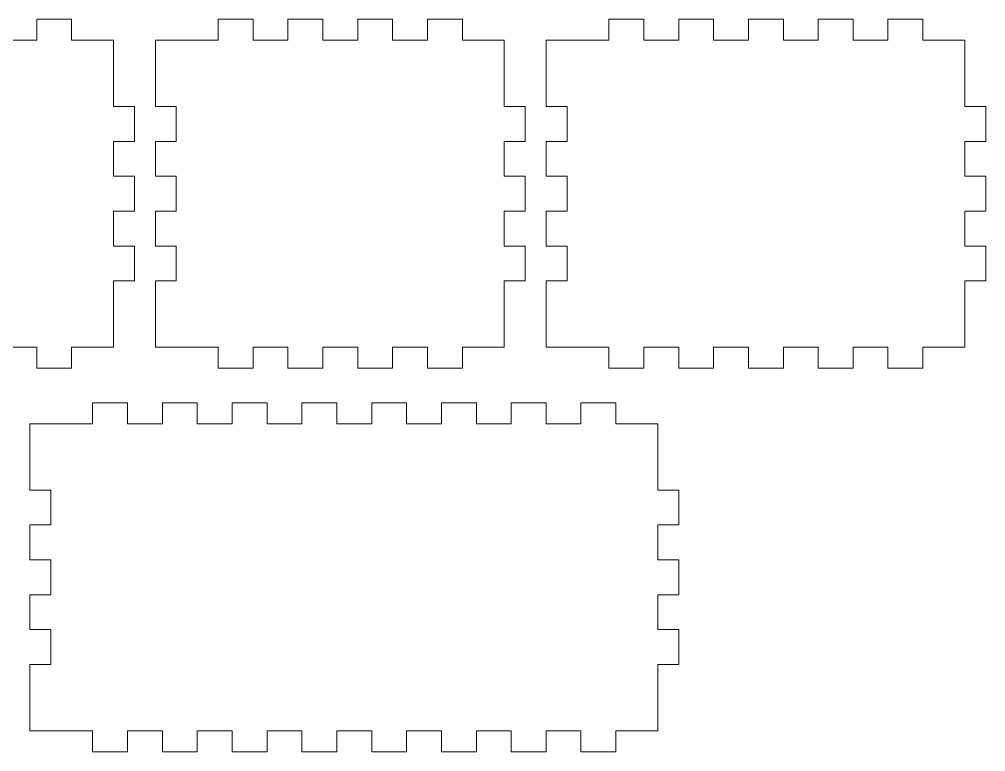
# Model space of a CAD drawing. Header units: centimetres. Extents: x -16 to 372, y -89 to 17.
# Drawn here: x 24.82 to 38.67, y -60.55 to -50.05 of the extents above; entities that cross this region are included whole.
import ezdxf

# ---------------------------------------------------------------- set-up
doc = ezdxf.new("R2010")
doc.units = ezdxf.units.CM
doc.header["$MEASUREMENT"] = 0
doc.layers.add('Capa 1', color=7, linetype='Continuous')

msp = doc.modelspace()

# ---------------------------------------------------------------- linework, layer by layer
at = {"layer": 'Capa 1', "color": 5, "lineweight": 9}
for points, knots in [([(20.17413, -54.75097), (20.17413, -54.75097), (20.82413, -54.75097), (20.82413, -54.75097), (20.82413, -54.75097), (20.82413, -54.75097), (21.07413, -54.75097), (21.07413, -54.75097), (21.07413, -54.75097), (21.07413, -54.75097), (21.07413, -55.05097), (21.07413, -55.05097), (21.07413, -55.05097), (21.07413, -55.05097), (21.57413, -55.05097), (21.57413, -55.05097), (21.57413, -55.05097), (21.57413, -55.05097), (21.57413, -54.75097), (21.57413, -54.75097), (21.57413, -54.75097), (21.57413, -54.75097), (21.82413, -54.75097), (21.82413, -54.75097), (21.82413, -54.75097), (21.82413, -54.75097), (22.07413, -54.75097), (22.07413, -54.75097), (22.07413, -54.75097), (22.07413, -54.75097), (22.07413, -55.05097), (22.07413, -55.05097), (22.07413, -55.05097), (22.07413, -55.05097), (22.57413, -55.05097), (22.57413, -55.05097), (22.57413, -55.05097), (22.57413, -55.05097), (22.57413, -54.75097), (22.57413, -54.75097), (22.57413, -54.75097), (22.57413, -54.75097), (22.82413, -54.75097), (22.82413, -54.75097), (22.82413, -54.75097), (22.82413, -54.75097), (23.07413, -54.75097), (23.07413, -54.75097), (23.07413, -54.75097), (23.07413, -54.75097), (23.07413, -55.05097), (23.07413, -55.05097), (23.07413, -55.05097), (23.07413, -55.05097), (23.57413, -55.05097), (23.57413, -55.05097), (23.57413, -55.05097), (23.57413, -55.05097), (23.57413, -54.75097), (23.57413, -54.75097), (23.57413, -54.75097), (23.57413, -54.75097), (23.82413, -54.75097), (23.82413, -54.75097), (23.82413, -54.75097), (23.82413, -54.75097), (24.07413, -54.75097), (24.07413, -54.75097), (24.07413, -54.75097), (24.07413, -54.75097), (24.07413, -55.05097), (24.07413, -55.05097), (24.07413, -55.05097), (24.07413, -55.05097), (24.57413, -55.05097), (24.57413, -55.05097), (24.57413, -55.05097), (24.57413, -55.05097), (24.57413, -54.75097), (24.57413, -54.75097), (24.57413, -54.75097), (24.57413, -54.75097), (24.82413, -54.75097), (24.82413, -54.75097), (24.82413, -54.75097), (24.82413, -54.75097), (25.07413, -54.75097), (25.07413, -54.75097), (25.07413, -54.75097), (25.07413, -54.75097), (25.07413, -55.05097), (25.07413, -55.05097), (25.07413, -55.05097), (25.07413, -55.05097), (25.57413, -55.05097), (25.57413, -55.05097), (25.57413, -55.05097), (25.57413, -55.05097), (25.57413, -54.75097), (25.57413, -54.75097), (25.57413, -54.75097), (25.57413, -54.75097), (25.82413, -54.75097), (25.82413, -54.75097), (25.82413, -54.75097), (25.82413, -54.75097), (26.17413, -54.75097), (26.17413, -54.75097), (26.17413, -54.75097), (26.17413, -54.75097), (26.17413, -54.05097), (26.17413, -54.05097), (26.17413, -54.05097), (26.17413, -54.05097), (26.17413, -53.80097), (26.17413, -53.80097), (26.17413, -53.80097), (26.17413, -53.80097), (26.47413, -53.80097), (26.47413, -53.80097), (26.47413, -53.80097), (26.47413, -53.80097), (26.47413, -53.30097), (26.47413, -53.30097), (26.47413, -53.30097), (26.47413, -53.30097), (26.17413, -53.30097), (26.17413, -53.30097), (26.17413, -53.30097), (26.17413, -53.30097), (26.17413, -53.05097), (26.17413, -53.05097), (26.17413, -53.05097), (26.17413, -53.05097), (26.17413, -52.80097), (26.17413, -52.80097), (26.17413, -52.80097), (26.17413, -52.80097), (26.47413, -52.80097), (26.47413, -52.80097), (26.47413, -52.80097), (26.47413, -52.80097), (26.47413, -52.30097), (26.47413, -52.30097), (26.47413, -52.30097), (26.47413, -52.30097), (26.17413, -52.30097), (26.17413, -52.30097), (26.17413, -52.30097), (26.17413, -52.30097), (26.17413, -52.05097), (26.17413, -52.05097), (26.17413, -52.05097), (26.17413, -52.05097), (26.17413, -51.80097), (26.17413, -51.80097), (26.17413, -51.80097), (26.17413, -51.80097), (26.47413, -51.80097), (26.47413, -51.80097), (26.47413, -51.80097), (26.47413, -51.80097), (26.47413, -51.30097), (26.47413, -51.30097), (26.47413, -51.30097), (26.47413, -51.30097), (26.17413, -51.30097), (26.17413, -51.30097), (26.17413, -51.30097), (26.17413, -51.30097), (26.17413, -51.05097), (26.17413, -51.05097), (26.17413, -51.05097), (26.17413, -51.05097), (26.17413, -50.35097), (26.17413, -50.35097), (26.17413, -50.35097), (26.17413, -50.35097), (25.82413, -50.35097), (25.82413, -50.35097), (25.82413, -50.35097), (25.82413, -50.35097), (25.57413, -50.35097), (25.57413, -50.35097), (25.57413, -50.35097), (25.57413, -50.35097), (25.57413, -50.05097), (25.57413, -50.05097), (25.57413, -50.05097), (25.57413, -50.05097), (25.07413, -50.05097), (25.07413, -50.05097), (25.07413, -50.05097), (25.07413, -50.05097), (25.07413, -50.35097), (25.07413, -50.35097), (25.07413, -50.35097), (25.07413, -50.35097), (24.82413, -50.35097), (24.82413, -50.35097), (24.82413, -50.35097), (24.82413, -50.35097), (24.57413, -50.35097), (24.57413, -50.35097), (24.57413, -50.35097), (24.57413, -50.35097), (24.57413, -50.05097), (24.57413, -50.05097), (24.57413, -50.05097), (24.57413, -50.05097), (24.07413, -50.05097), (24.07413, -50.05097), (24.07413, -50.05097), (24.07413, -50.05097), (24.07413, -50.35097), (24.07413, -50.35097), (24.07413, -50.35097), (24.07413, -50.35097), (23.82413, -50.35097), (23.82413, -50.35097), (23.82413, -50.35097), (23.82413, -50.35097), (23.57413, -50.35097), (23.57413, -50.35097), (23.57413, -50.35097), (23.57413, -50.35097), (23.57413, -50.05097), (23.57413, -50.05097), (23.57413, -50.05097), (23.57413, -50.05097), (23.07413, -50.05097), (23.07413, -50.05097), (23.07413, -50.05097), (23.07413, -50.05097), (23.07413, -50.35097), (23.07413, -50.35097), (23.07413, -50.35097), (23.07413, -50.35097), (22.82413, -50.35097), (22.82413, -50.35097), (22.82413, -50.35097), (22.82413, -50.35097), (22.57413, -50.35097), (22.57413, -50.35097), (22.57413, -50.35097), (22.57413, -50.35097), (22.57413, -50.05097), (22.57413, -50.05097), (22.57413, -50.05097), (22.57413, -50.05097), (22.07413, -50.05097), (22.07413, -50.05097), (22.07413, -50.05097), (22.07413, -50.05097), (22.07413, -50.35097), (22.07413, -50.35097), (22.07413, -50.35097), (22.07413, -50.35097), (21.82413, -50.35097), (21.82413, -50.35097), (21.82413, -50.35097), (21.82413, -50.35097), (21.57413, -50.35097), (21.57413, -50.35097), (21.57413, -50.35097), (21.57413, -50.35097), (21.57413, -50.05097), (21.57413, -50.05097), (21.57413, -50.05097), (21.57413, -50.05097), (21.07413, -50.05097), (21.07413, -50.05097), (21.07413, -50.05097), (21.07413, -50.05097), (21.07413, -50.35097), (21.07413, -50.35097), (21.07413, -50.35097), (21.07413, -50.35097), (20.82413, -50.35097), (20.82413, -50.35097), (20.82413, -50.35097), (20.82413, -50.35097), (20.17413, -50.35097), (20.17413, -50.35097), (20.17413, -50.35097), (20.17413, -50.35097), (20.17413, -51.05097), (20.17413, -51.05097), (20.17413, -51.05097), (20.17413, -51.05097), (20.17413, -51.30097), (20.17413, -51.30097), (20.17413, -51.30097), (20.17413, -51.30097), (20.47413, -51.30097), (20.47413, -51.30097), (20.47413, -51.30097), (20.47413, -51.30097), (20.47413, -51.80097), (20.47413, -51.80097), (20.47413, -51.80097), (20.47413, -51.80097), (20.17413, -51.80097), (20.17413, -51.80097), (20.17413, -51.80097), (20.17413, -51.80097), (20.17413, -52.05097), (20.17413, -52.05097), (20.17413, -52.05097), (20.17413, -52.05097), (20.17413, -52.30097), (20.17413, -52.30097), (20.17413, -52.30097), (20.17413, -52.30097), (20.47413, -52.30097), (20.47413, -52.30097), (20.47413, -52.30097), (20.47413, -52.30097), (20.47413, -52.80097), (20.47413, -52.80097), (20.47413, -52.80097), (20.47413, -52.80097), (20.17413, -52.80097), (20.17413, -52.80097), (20.17413, -52.80097), (20.17413, -52.80097), (20.17413, -53.05097), (20.17413, -53.05097), (20.17413, -53.05097), (20.17413, -53.05097), (20.17413, -53.30097), (20.17413, -53.30097), (20.17413, -53.30097), (20.17413, -53.30097), (20.47413, -53.30097), (20.47413, -53.30097), (20.47413, -53.30097), (20.47413, -53.30097), (20.47413, -53.80097), (20.47413, -53.80097), (20.47413, -53.80097), (20.47413, -53.80097), (20.17413, -53.80097), (20.17413, -53.80097), (20.17413, -53.80097), (20.17413, -53.80097), (20.17413, -54.05097), (20.17413, -54.05097), (20.17413, -54.05097), (20.17413, -54.05097), (20.17413, -54.75097), (20.17413, -54.75097)], [0, 0, 0, 0, 0.01123596, 0.01123596, 0.01123596, 0.01123596, 0.02247191, 0.02247191, 0.02247191, 0.02247191, 0.03370787, 0.03370787, 0.03370787, 0.03370787, 0.04494382, 0.04494382, 0.04494382, 0.04494382, 0.05617978, 0.05617978, 0.05617978, 0.05617978, 0.06741573, 0.06741573, 0.06741573, 0.06741573, 0.07865169, 0.07865169, 0.07865169, 0.07865169, 0.08988764, 0.08988764, 0.08988764, 0.08988764, 0.1011236, 0.1011236, 0.1011236, 0.1011236, 0.11235955, 0.11235955, 0.11235955, 0.11235955, 0.12359551, 0.12359551, 0.12359551, 0.12359551, 0.13483146, 0.13483146, 0.13483146, 0.13483146, 0.14606742, 0.14606742, 0.14606742, 0.14606742, 0.15730337, 0.15730337, 0.15730337, 0.15730337, 0.16853933, 0.16853933, 0.16853933, 0.16853933, 0.17977528, 0.17977528, 0.17977528, 0.17977528, 0.19101124, 0.19101124, 0.19101124, 0.19101124, 0.20224719, 0.20224719, 0.20224719, 0.20224719, 0.21348315, 0.21348315, 0.21348315, 0.21348315, 0.2247191, 0.2247191, 0.2247191, 0.2247191, 0.23595506, 0.23595506, 0.23595506, 0.23595506, 0.24719101, 0.24719101, 0.24719101, 0.24719101, 0.25842697, 0.25842697, 0.25842697, 0.25842697, 0.26966292, 0.26966292, 0.26966292, 0.26966292, 0.28089888, 0.28089888, 0.28089888, 0.28089888, 0.29213483, 0.29213483, 0.29213483, 0.29213483, 0.30337079, 0.30337079, 0.30337079, 0.30337079, 0.31460674, 0.31460674, 0.31460674, 0.31460674, 0.3258427, 0.3258427, 0.3258427, 0.3258427, 0.33707865, 0.33707865, 0.33707865, 0.33707865, 0.34831461, 0.34831461, 0.34831461, 0.34831461, 0.35955056, 0.35955056, 0.35955056, 0.35955056, 0.37078652, 0.37078652, 0.37078652, 0.37078652, 0.38202247, 0.38202247, 0.38202247, 0.38202247, 0.39325843, 0.39325843, 0.39325843, 0.39325843, 0.40449438, 0.40449438, 0.40449438, 0.40449438, 0.41573034, 0.41573034, 0.41573034, 0.41573034, 0.42696629, 0.42696629, 0.42696629, 0.42696629, 0.43820225, 0.43820225, 0.43820225, 0.43820225, 0.4494382, 0.4494382, 0.4494382, 0.4494382, 0.46067416, 0.46067416, 0.46067416, 0.46067416, 0.47191011, 0.47191011, 0.47191011, 0.47191011, 0.48314607, 0.48314607, 0.48314607, 0.48314607, 0.49438202, 0.49438202, 0.49438202, 0.49438202, 0.50561798, 0.50561798, 0.50561798, 0.50561798, 0.51685393, 0.51685393, 0.51685393, 0.51685393, 0.52808989, 0.52808989, 0.52808989, 0.52808989, 0.53932584, 0.53932584, 0.53932584, 0.53932584, 0.5505618, 0.5505618, 0.5505618, 0.5505618, 0.56179775, 0.56179775, 0.56179775, 0.56179775, 0.57303371, 0.57303371, 0.57303371, 0.57303371, 0.58426966, 0.58426966, 0.58426966, 0.58426966, 0.59550562, 0.59550562, 0.59550562, 0.59550562, 0.60674157, 0.60674157, 0.60674157, 0.60674157, 0.61797753, 0.61797753, 0.61797753, 0.61797753, 0.62921348, 0.62921348, 0.62921348, 0.62921348, 0.64044944, 0.64044944, 0.64044944, 0.64044944, 0.65168539, 0.65168539, 0.65168539, 0.65168539, 0.66292135, 0.66292135, 0.66292135, 0.66292135, 0.6741573, 0.6741573, 0.6741573, 0.6741573, 0.68539326, 0.68539326, 0.68539326, 0.68539326, 0.69662921, 0.69662921, 0.69662921, 0.69662921, 0.70786517, 0.70786517, 0.70786517, 0.70786517, 0.71910112, 0.71910112, 0.71910112, 0.71910112, 0.73033708, 0.73033708, 0.73033708, 0.73033708, 0.74157303, 0.74157303, 0.74157303, 0.74157303, 0.75280899, 0.75280899, 0.75280899, 0.75280899, 0.76404494, 0.76404494, 0.76404494, 0.76404494, 0.7752809, 0.7752809, 0.7752809, 0.7752809, 0.78651685, 0.78651685, 0.78651685, 0.78651685, 0.79775281, 0.79775281, 0.79775281, 0.79775281, 0.80898876, 0.80898876, 0.80898876, 0.80898876, 0.82022472, 0.82022472, 0.82022472, 0.82022472, 0.83146067, 0.83146067, 0.83146067, 0.83146067, 0.84269663, 0.84269663, 0.84269663, 0.84269663, 0.85393258, 0.85393258, 0.85393258, 0.85393258, 0.86516854, 0.86516854, 0.86516854, 0.86516854, 0.87640449, 0.87640449, 0.87640449, 0.87640449, 0.88764045, 0.88764045, 0.88764045, 0.88764045, 0.8988764, 0.8988764, 0.8988764, 0.8988764, 0.91011236, 0.91011236, 0.91011236, 0.91011236, 0.92134831, 0.92134831, 0.92134831, 0.92134831, 0.93258427, 0.93258427, 0.93258427, 0.93258427, 0.94382022, 0.94382022, 0.94382022, 0.94382022, 0.95505618, 0.95505618, 0.95505618, 0.95505618, 0.96629213, 0.96629213, 0.96629213, 0.96629213, 0.97752809, 0.97752809, 0.97752809, 0.97752809, 1, 1, 1, 1]), ([(26.77413, -54.75097), (26.77413, -54.75097), (27.42413, -54.75097), (27.42413, -54.75097), (27.42413, -54.75097), (27.42413, -54.75097), (27.67413, -54.75097), (27.67413, -54.75097), (27.67413, -54.75097), (27.67413, -54.75097), (27.67413, -55.05097), (27.67413, -55.05097), (27.67413, -55.05097), (27.67413, -55.05097), (28.17413, -55.05097), (28.17413, -55.05097), (28.17413, -55.05097), (28.17413, -55.05097), (28.17413, -54.75097), (28.17413, -54.75097), (28.17413, -54.75097), (28.17413, -54.75097), (28.42413, -54.75097), (28.42413, -54.75097), (28.42413, -54.75097), (28.42413, -54.75097), (28.67413, -54.75097), (28.67413, -54.75097), (28.67413, -54.75097), (28.67413, -54.75097), (28.67413, -55.05097), (28.67413, -55.05097), (28.67413, -55.05097), (28.67413, -55.05097), (29.17413, -55.05097), (29.17413, -55.05097), (29.17413, -55.05097), (29.17413, -55.05097), (29.17413, -54.75097), (29.17413, -54.75097), (29.17413, -54.75097), (29.17413, -54.75097), (29.42413, -54.75097), (29.42413, -54.75097), (29.42413, -54.75097), (29.42413, -54.75097), (29.67413, -54.75097), (29.67413, -54.75097), (29.67413, -54.75097), (29.67413, -54.75097), (29.67413, -55.05097), (29.67413, -55.05097), (29.67413, -55.05097), (29.67413, -55.05097), (30.17413, -55.05097), (30.17413, -55.05097), (30.17413, -55.05097), (30.17413, -55.05097), (30.17413, -54.75097), (30.17413, -54.75097), (30.17413, -54.75097), (30.17413, -54.75097), (30.42413, -54.75097), (30.42413, -54.75097), (30.42413, -54.75097), (30.42413, -54.75097), (30.67413, -54.75097), (30.67413, -54.75097), (30.67413, -54.75097), (30.67413, -54.75097), (30.67413, -55.05097), (30.67413, -55.05097), (30.67413, -55.05097), (30.67413, -55.05097), (31.17413, -55.05097), (31.17413, -55.05097), (31.17413, -55.05097), (31.17413, -55.05097), (31.17413, -54.75097), (31.17413, -54.75097), (31.17413, -54.75097), (31.17413, -54.75097), (31.42413, -54.75097), (31.42413, -54.75097), (31.42413, -54.75097), (31.42413, -54.75097), (31.77413, -54.75097), (31.77413, -54.75097), (31.77413, -54.75097), (31.77413, -54.75097), (31.77413, -54.05097), (31.77413, -54.05097), (31.77413, -54.05097), (31.77413, -54.05097), (31.77413, -53.80097), (31.77413, -53.80097), (31.77413, -53.80097), (31.77413, -53.80097), (32.07413, -53.80097), (32.07413, -53.80097), (32.07413, -53.80097), (32.07413, -53.80097), (32.07413, -53.30097), (32.07413, -53.30097), (32.07413, -53.30097), (32.07413, -53.30097), (31.77413, -53.30097), (31.77413, -53.30097), (31.77413, -53.30097), (31.77413, -53.30097), (31.77413, -53.05097), (31.77413, -53.05097), (31.77413, -53.05097), (31.77413, -53.05097), (31.77413, -52.80097), (31.77413, -52.80097), (31.77413, -52.80097), (31.77413, -52.80097), (32.07413, -52.80097), (32.07413, -52.80097), (32.07413, -52.80097), (32.07413, -52.80097), (32.07413, -52.30097), (32.07413, -52.30097), (32.07413, -52.30097), (32.07413, -52.30097), (31.77413, -52.30097), (31.77413, -52.30097), (31.77413, -52.30097), (31.77413, -52.30097), (31.77413, -52.05097), (31.77413, -52.05097), (31.77413, -52.05097), (31.77413, -52.05097), (31.77413, -51.80097), (31.77413, -51.80097), (31.77413, -51.80097), (31.77413, -51.80097), (32.07413, -51.80097), (32.07413, -51.80097), (32.07413, -51.80097), (32.07413, -51.80097), (32.07413, -51.30097), (32.07413, -51.30097), (32.07413, -51.30097), (32.07413, -51.30097), (31.77413, -51.30097), (31.77413, -51.30097), (31.77413, -51.30097), (31.77413, -51.30097), (31.77413, -51.05097), (31.77413, -51.05097), (31.77413, -51.05097), (31.77413, -51.05097), (31.77413, -50.35097), (31.77413, -50.35097), (31.77413, -50.35097), (31.77413, -50.35097), (31.42413, -50.35097), (31.42413, -50.35097), (31.42413, -50.35097), (31.42413, -50.35097), (31.17413, -50.35097), (31.17413, -50.35097), (31.17413, -50.35097), (31.17413, -50.35097), (31.17413, -50.05097), (31.17413, -50.05097), (31.17413, -50.05097), (31.17413, -50.05097), (30.67413, -50.05097), (30.67413, -50.05097), (30.67413, -50.05097), (30.67413, -50.05097), (30.67413, -50.35097), (30.67413, -50.35097), (30.67413, -50.35097), (30.67413, -50.35097), (30.42413, -50.35097), (30.42413, -50.35097), (30.42413, -50.35097), (30.42413, -50.35097), (30.17413, -50.35097), (30.17413, -50.35097), (30.17413, -50.35097), (30.17413, -50.35097), (30.17413, -50.05097), (30.17413, -50.05097), (30.17413, -50.05097), (30.17413, -50.05097), (29.67413, -50.05097), (29.67413, -50.05097), (29.67413, -50.05097), (29.67413, -50.05097), (29.67413, -50.35097), (29.67413, -50.35097), (29.67413, -50.35097), (29.67413, -50.35097), (29.42413, -50.35097), (29.42413, -50.35097), (29.42413, -50.35097), (29.42413, -50.35097), (29.17413, -50.35097), (29.17413, -50.35097), (29.17413, -50.35097), (29.17413, -50.35097), (29.17413, -50.05097), (29.17413, -50.05097), (29.17413, -50.05097), (29.17413, -50.05097), (28.67413, -50.05097), (28.67413, -50.05097), (28.67413, -50.05097), (28.67413, -50.05097), (28.67413, -50.35097), (28.67413, -50.35097), (28.67413, -50.35097), (28.67413, -50.35097), (28.42413, -50.35097), (28.42413, -50.35097), (28.42413, -50.35097), (28.42413, -50.35097), (28.17413, -50.35097), (28.17413, -50.35097), (28.17413, -50.35097), (28.17413, -50.35097), (28.17413, -50.05097), (28.17413, -50.05097), (28.17413, -50.05097), (28.17413, -50.05097), (27.67413, -50.05097), (27.67413, -50.05097), (27.67413, -50.05097), (27.67413, -50.05097), (27.67413, -50.35097), (27.67413, -50.35097), (27.67413, -50.35097), (27.67413, -50.35097), (27.42413, -50.35097), (27.42413, -50.35097), (27.42413, -50.35097), (27.42413, -50.35097), (26.77413, -50.35097), (26.77413, -50.35097), (26.77413, -50.35097), (26.77413, -50.35097), (26.77413, -51.05097), (26.77413, -51.05097), (26.77413, -51.05097), (26.77413, -51.05097), (26.77413, -51.30097), (26.77413, -51.30097), (26.77413, -51.30097), (26.77413, -51.30097), (27.07413, -51.30097), (27.07413, -51.30097), (27.07413, -51.30097), (27.07413, -51.30097), (27.07413, -51.80097), (27.07413, -51.80097), (27.07413, -51.80097), (27.07413, -51.80097), (26.77413, -51.80097), (26.77413, -51.80097), (26.77413, -51.80097), (26.77413, -51.80097), (26.77413, -52.05097), (26.77413, -52.05097), (26.77413, -52.05097), (26.77413, -52.05097), (26.77413, -52.30097), (26.77413, -52.30097), (26.77413, -52.30097), (26.77413, -52.30097), (27.07413, -52.30097), (27.07413, -52.30097), (27.07413, -52.30097), (27.07413, -52.30097), (27.07413, -52.80097), (27.07413, -52.80097), (27.07413, -52.80097), (27.07413, -52.80097), (26.77413, -52.80097), (26.77413, -52.80097), (26.77413, -52.80097), (26.77413, -52.80097), (26.77413, -53.05097), (26.77413, -53.05097), (26.77413, -53.05097), (26.77413, -53.05097), (26.77413, -53.30097), (26.77413, -53.30097), (26.77413, -53.30097), (26.77413, -53.30097), (27.07413, -53.30097), (27.07413, -53.30097), (27.07413, -53.30097), (27.07413, -53.30097), (27.07413, -53.80097), (27.07413, -53.80097), (27.07413, -53.80097), (27.07413, -53.80097), (26.77413, -53.80097), (26.77413, -53.80097), (26.77413, -53.80097), (26.77413, -53.80097), (26.77413, -54.05097), (26.77413, -54.05097), (26.77413, -54.05097), (26.77413, -54.05097), (26.77413, -54.75097), (26.77413, -54.75097)], [0, 0, 0, 0, 0.01265823, 0.01265823, 0.01265823, 0.01265823, 0.02531646, 0.02531646, 0.02531646, 0.02531646, 0.03797468, 0.03797468, 0.03797468, 0.03797468, 0.05063291, 0.05063291, 0.05063291, 0.05063291, 0.06329114, 0.06329114, 0.06329114, 0.06329114, 0.07594937, 0.07594937, 0.07594937, 0.07594937, 0.08860759, 0.08860759, 0.08860759, 0.08860759, 0.10126582, 0.10126582, 0.10126582, 0.10126582, 0.11392405, 0.11392405, 0.11392405, 0.11392405, 0.12658228, 0.12658228, 0.12658228, 0.12658228, 0.13924051, 0.13924051, 0.13924051, 0.13924051, 0.15189873, 0.15189873, 0.15189873, 0.15189873, 0.16455696, 0.16455696, 0.16455696, 0.16455696, 0.17721519, 0.17721519, 0.17721519, 0.17721519, 0.18987342, 0.18987342, 0.18987342, 0.18987342, 0.20253165, 0.20253165, 0.20253165, 0.20253165, 0.21518987, 0.21518987, 0.21518987, 0.21518987, 0.2278481, 0.2278481, 0.2278481, 0.2278481, 0.24050633, 0.24050633, 0.24050633, 0.24050633, 0.25316456, 0.25316456, 0.25316456, 0.25316456, 0.26582278, 0.26582278, 0.26582278, 0.26582278, 0.27848101, 0.27848101, 0.27848101, 0.27848101, 0.29113924, 0.29113924, 0.29113924, 0.29113924, 0.30379747, 0.30379747, 0.30379747, 0.30379747, 0.3164557, 0.3164557, 0.3164557, 0.3164557, 0.32911392, 0.32911392, 0.32911392, 0.32911392, 0.34177215, 0.34177215, 0.34177215, 0.34177215, 0.35443038, 0.35443038, 0.35443038, 0.35443038, 0.36708861, 0.36708861, 0.36708861, 0.36708861, 0.37974684, 0.37974684, 0.37974684, 0.37974684, 0.39240506, 0.39240506, 0.39240506, 0.39240506, 0.40506329, 0.40506329, 0.40506329, 0.40506329, 0.41772152, 0.41772152, 0.41772152, 0.41772152, 0.43037975, 0.43037975, 0.43037975, 0.43037975, 0.44303797, 0.44303797, 0.44303797, 0.44303797, 0.4556962, 0.4556962, 0.4556962, 0.4556962, 0.46835443, 0.46835443, 0.46835443, 0.46835443, 0.48101266, 0.48101266, 0.48101266, 0.48101266, 0.49367089, 0.49367089, 0.49367089, 0.49367089, 0.50632911, 0.50632911, 0.50632911, 0.50632911, 0.51898734, 0.51898734, 0.51898734, 0.51898734, 0.53164557, 0.53164557, 0.53164557, 0.53164557, 0.5443038, 0.5443038, 0.5443038, 0.5443038, 0.55696203, 0.55696203, 0.55696203, 0.55696203, 0.56962025, 0.56962025, 0.56962025, 0.56962025, 0.58227848, 0.58227848, 0.58227848, 0.58227848, 0.59493671, 0.59493671, 0.59493671, 0.59493671, 0.60759494, 0.60759494, 0.60759494, 0.60759494, 0.62025316, 0.62025316, 0.62025316, 0.62025316, 0.63291139, 0.63291139, 0.63291139, 0.63291139, 0.64556962, 0.64556962, 0.64556962, 0.64556962, 0.65822785, 0.65822785, 0.65822785, 0.65822785, 0.67088608, 0.67088608, 0.67088608, 0.67088608, 0.6835443, 0.6835443, 0.6835443, 0.6835443, 0.69620253, 0.69620253, 0.69620253, 0.69620253, 0.70886076, 0.70886076, 0.70886076, 0.70886076, 0.72151899, 0.72151899, 0.72151899, 0.72151899, 0.73417722, 0.73417722, 0.73417722, 0.73417722, 0.74683544, 0.74683544, 0.74683544, 0.74683544, 0.75949367, 0.75949367, 0.75949367, 0.75949367, 0.7721519, 0.7721519, 0.7721519, 0.7721519, 0.78481013, 0.78481013, 0.78481013, 0.78481013, 0.79746835, 0.79746835, 0.79746835, 0.79746835, 0.81012658, 0.81012658, 0.81012658, 0.81012658, 0.82278481, 0.82278481, 0.82278481, 0.82278481, 0.83544304, 0.83544304, 0.83544304, 0.83544304, 0.84810127, 0.84810127, 0.84810127, 0.84810127, 0.86075949, 0.86075949, 0.86075949, 0.86075949, 0.87341772, 0.87341772, 0.87341772, 0.87341772, 0.88607595, 0.88607595, 0.88607595, 0.88607595, 0.89873418, 0.89873418, 0.89873418, 0.89873418, 0.91139241, 0.91139241, 0.91139241, 0.91139241, 0.92405063, 0.92405063, 0.92405063, 0.92405063, 0.93670886, 0.93670886, 0.93670886, 0.93670886, 0.94936709, 0.94936709, 0.94936709, 0.94936709, 0.96202532, 0.96202532, 0.96202532, 0.96202532, 0.97468354, 0.97468354, 0.97468354, 0.97468354, 1, 1, 1, 1]), ([(32.37413, -54.75097), (32.37413, -54.75097), (33.02413, -54.75097), (33.02413, -54.75097), (33.02413, -54.75097), (33.02413, -54.75097), (33.27413, -54.75097), (33.27413, -54.75097), (33.27413, -54.75097), (33.27413, -54.75097), (33.27413, -55.05097), (33.27413, -55.05097), (33.27413, -55.05097), (33.27413, -55.05097), (33.77413, -55.05097), (33.77413, -55.05097), (33.77413, -55.05097), (33.77413, -55.05097), (33.77413, -54.75097), (33.77413, -54.75097), (33.77413, -54.75097), (33.77413, -54.75097), (34.02413, -54.75097), (34.02413, -54.75097), (34.02413, -54.75097), (34.02413, -54.75097), (34.27413, -54.75097), (34.27413, -54.75097), (34.27413, -54.75097), (34.27413, -54.75097), (34.27413, -55.05097), (34.27413, -55.05097), (34.27413, -55.05097), (34.27413, -55.05097), (34.77413, -55.05097), (34.77413, -55.05097), (34.77413, -55.05097), (34.77413, -55.05097), (34.77413, -54.75097), (34.77413, -54.75097), (34.77413, -54.75097), (34.77413, -54.75097), (35.02413, -54.75097), (35.02413, -54.75097), (35.02413, -54.75097), (35.02413, -54.75097), (35.27413, -54.75097), (35.27413, -54.75097), (35.27413, -54.75097), (35.27413, -54.75097), (35.27413, -55.05097), (35.27413, -55.05097), (35.27413, -55.05097), (35.27413, -55.05097), (35.77413, -55.05097), (35.77413, -55.05097), (35.77413, -55.05097), (35.77413, -55.05097), (35.77413, -54.75097), (35.77413, -54.75097), (35.77413, -54.75097), (35.77413, -54.75097), (36.02413, -54.75097), (36.02413, -54.75097), (36.02413, -54.75097), (36.02413, -54.75097), (36.27413, -54.75097), (36.27413, -54.75097), (36.27413, -54.75097), (36.27413, -54.75097), (36.27413, -55.05097), (36.27413, -55.05097), (36.27413, -55.05097), (36.27413, -55.05097), (36.77413, -55.05097), (36.77413, -55.05097), (36.77413, -55.05097), (36.77413, -55.05097), (36.77413, -54.75097), (36.77413, -54.75097), (36.77413, -54.75097), (36.77413, -54.75097), (37.02413, -54.75097), (37.02413, -54.75097), (37.02413, -54.75097), (37.02413, -54.75097), (37.27413, -54.75097), (37.27413, -54.75097), (37.27413, -54.75097), (37.27413, -54.75097), (37.27413, -55.05097), (37.27413, -55.05097), (37.27413, -55.05097), (37.27413, -55.05097), (37.77413, -55.05097), (37.77413, -55.05097), (37.77413, -55.05097), (37.77413, -55.05097), (37.77413, -54.75097), (37.77413, -54.75097), (37.77413, -54.75097), (37.77413, -54.75097), (38.02413, -54.75097), (38.02413, -54.75097), (38.02413, -54.75097), (38.02413, -54.75097), (38.37413, -54.75097), (38.37413, -54.75097), (38.37413, -54.75097), (38.37413, -54.75097), (38.37413, -54.05097), (38.37413, -54.05097), (38.37413, -54.05097), (38.37413, -54.05097), (38.37413, -53.80097), (38.37413, -53.80097), (38.37413, -53.80097), (38.37413, -53.80097), (38.67413, -53.80097), (38.67413, -53.80097), (38.67413, -53.80097), (38.67413, -53.80097), (38.67413, -53.30097), (38.67413, -53.30097), (38.67413, -53.30097), (38.67413, -53.30097), (38.37413, -53.30097), (38.37413, -53.30097), (38.37413, -53.30097), (38.37413, -53.30097), (38.37413, -53.05097), (38.37413, -53.05097), (38.37413, -53.05097), (38.37413, -53.05097), (38.37413, -52.80097), (38.37413, -52.80097), (38.37413, -52.80097), (38.37413, -52.80097), (38.67413, -52.80097), (38.67413, -52.80097), (38.67413, -52.80097), (38.67413, -52.80097), (38.67413, -52.30097), (38.67413, -52.30097), (38.67413, -52.30097), (38.67413, -52.30097), (38.37413, -52.30097), (38.37413, -52.30097), (38.37413, -52.30097), (38.37413, -52.30097), (38.37413, -52.05097), (38.37413, -52.05097), (38.37413, -52.05097), (38.37413, -52.05097), (38.37413, -51.80097), (38.37413, -51.80097), (38.37413, -51.80097), (38.37413, -51.80097), (38.67413, -51.80097), (38.67413, -51.80097), (38.67413, -51.80097), (38.67413, -51.80097), (38.67413, -51.30097), (38.67413, -51.30097), (38.67413, -51.30097), (38.67413, -51.30097), (38.37413, -51.30097), (38.37413, -51.30097), (38.37413, -51.30097), (38.37413, -51.30097), (38.37413, -51.05097), (38.37413, -51.05097), (38.37413, -51.05097), (38.37413, -51.05097), (38.37413, -50.35097), (38.37413, -50.35097), (38.37413, -50.35097), (38.37413, -50.35097), (38.02413, -50.35097), (38.02413, -50.35097), (38.02413, -50.35097), (38.02413, -50.35097), (37.77413, -50.35097), (37.77413, -50.35097), (37.77413, -50.35097), (37.77413, -50.35097), (37.77413, -50.05097), (37.77413, -50.05097), (37.77413, -50.05097), (37.77413, -50.05097), (37.27413, -50.05097), (37.27413, -50.05097), (37.27413, -50.05097), (37.27413, -50.05097), (37.27413, -50.35097), (37.27413, -50.35097), (37.27413, -50.35097), (37.27413, -50.35097), (37.02413, -50.35097), (37.02413, -50.35097), (37.02413, -50.35097), (37.02413, -50.35097), (36.77413, -50.35097), (36.77413, -50.35097), (36.77413, -50.35097), (36.77413, -50.35097), (36.77413, -50.05097), (36.77413, -50.05097), (36.77413, -50.05097), (36.77413, -50.05097), (36.27413, -50.05097), (36.27413, -50.05097), (36.27413, -50.05097), (36.27413, -50.05097), (36.27413, -50.35097), (36.27413, -50.35097), (36.27413, -50.35097), (36.27413, -50.35097), (36.02413, -50.35097), (36.02413, -50.35097), (36.02413, -50.35097), (36.02413, -50.35097), (35.77413, -50.35097), (35.77413, -50.35097), (35.77413, -50.35097), (35.77413, -50.35097), (35.77413, -50.05097), (35.77413, -50.05097), (35.77413, -50.05097), (35.77413, -50.05097), (35.27413, -50.05097), (35.27413, -50.05097), (35.27413, -50.05097), (35.27413, -50.05097), (35.27413, -50.35097), (35.27413, -50.35097), (35.27413, -50.35097), (35.27413, -50.35097), (35.02413, -50.35097), (35.02413, -50.35097), (35.02413, -50.35097), (35.02413, -50.35097), (34.77413, -50.35097), (34.77413, -50.35097), (34.77413, -50.35097), (34.77413, -50.35097), (34.77413, -50.05097), (34.77413, -50.05097), (34.77413, -50.05097), (34.77413, -50.05097), (34.27413, -50.05097), (34.27413, -50.05097), (34.27413, -50.05097), (34.27413, -50.05097), (34.27413, -50.35097), (34.27413, -50.35097), (34.27413, -50.35097), (34.27413, -50.35097), (34.02413, -50.35097), (34.02413, -50.35097), (34.02413, -50.35097), (34.02413, -50.35097), (33.77413, -50.35097), (33.77413, -50.35097), (33.77413, -50.35097), (33.77413, -50.35097), (33.77413, -50.05097), (33.77413, -50.05097), (33.77413, -50.05097), (33.77413, -50.05097), (33.27413, -50.05097), (33.27413, -50.05097), (33.27413, -50.05097), (33.27413, -50.05097), (33.27413, -50.35097), (33.27413, -50.35097), (33.27413, -50.35097), (33.27413, -50.35097), (33.02413, -50.35097), (33.02413, -50.35097), (33.02413, -50.35097), (33.02413, -50.35097), (32.37413, -50.35097), (32.37413, -50.35097), (32.37413, -50.35097), (32.37413, -50.35097), (32.37413, -51.05097), (32.37413, -51.05097), (32.37413, -51.05097), (32.37413, -51.05097), (32.37413, -51.30097), (32.37413, -51.30097), (32.37413, -51.30097), (32.37413, -51.30097), (32.67413, -51.30097), (32.67413, -51.30097), (32.67413, -51.30097), (32.67413, -51.30097), (32.67413, -51.80097), (32.67413, -51.80097), (32.67413, -51.80097), (32.67413, -51.80097), (32.37413, -51.80097), (32.37413, -51.80097), (32.37413, -51.80097), (32.37413, -51.80097), (32.37413, -52.05097), (32.37413, -52.05097), (32.37413, -52.05097), (32.37413, -52.05097), (32.37413, -52.30097), (32.37413, -52.30097), (32.37413, -52.30097), (32.37413, -52.30097), (32.67413, -52.30097), (32.67413, -52.30097), (32.67413, -52.30097), (32.67413, -52.30097), (32.67413, -52.80097), (32.67413, -52.80097), (32.67413, -52.80097), (32.67413, -52.80097), (32.37413, -52.80097), (32.37413, -52.80097), (32.37413, -52.80097), (32.37413, -52.80097), (32.37413, -53.05097), (32.37413, -53.05097), (32.37413, -53.05097), (32.37413, -53.05097), (32.37413, -53.30097), (32.37413, -53.30097), (32.37413, -53.30097), (32.37413, -53.30097), (32.67413, -53.30097), (32.67413, -53.30097), (32.67413, -53.30097), (32.67413, -53.30097), (32.67413, -53.80097), (32.67413, -53.80097), (32.67413, -53.80097), (32.67413, -53.80097), (32.37413, -53.80097), (32.37413, -53.80097), (32.37413, -53.80097), (32.37413, -53.80097), (32.37413, -54.05097), (32.37413, -54.05097), (32.37413, -54.05097), (32.37413, -54.05097), (32.37413, -54.75097), (32.37413, -54.75097)], [0, 0, 0, 0, 0.01123596, 0.01123596, 0.01123596, 0.01123596, 0.02247191, 0.02247191, 0.02247191, 0.02247191, 0.03370787, 0.03370787, 0.03370787, 0.03370787, 0.04494382, 0.04494382, 0.04494382, 0.04494382, 0.05617978, 0.05617978, 0.05617978, 0.05617978, 0.06741573, 0.06741573, 0.06741573, 0.06741573, 0.07865169, 0.07865169, 0.07865169, 0.07865169, 0.08988764, 0.08988764, 0.08988764, 0.08988764, 0.1011236, 0.1011236, 0.1011236, 0.1011236, 0.11235955, 0.11235955, 0.11235955, 0.11235955, 0.12359551, 0.12359551, 0.12359551, 0.12359551, 0.13483146, 0.13483146, 0.13483146, 0.13483146, 0.14606742, 0.14606742, 0.14606742, 0.14606742, 0.15730337, 0.15730337, 0.15730337, 0.15730337, 0.16853933, 0.16853933, 0.16853933, 0.16853933, 0.17977528, 0.17977528, 0.17977528, 0.17977528, 0.19101124, 0.19101124, 0.19101124, 0.19101124, 0.20224719, 0.20224719, 0.20224719, 0.20224719, 0.21348315, 0.21348315, 0.21348315, 0.21348315, 0.2247191, 0.2247191, 0.2247191, 0.2247191, 0.23595506, 0.23595506, 0.23595506, 0.23595506, 0.24719101, 0.24719101, 0.24719101, 0.24719101, 0.25842697, 0.25842697, 0.25842697, 0.25842697, 0.26966292, 0.26966292, 0.26966292, 0.26966292, 0.28089888, 0.28089888, 0.28089888, 0.28089888, 0.29213483, 0.29213483, 0.29213483, 0.29213483, 0.30337079, 0.30337079, 0.30337079, 0.30337079, 0.31460674, 0.31460674, 0.31460674, 0.31460674, 0.3258427, 0.3258427, 0.3258427, 0.3258427, 0.33707865, 0.33707865, 0.33707865, 0.33707865, 0.34831461, 0.34831461, 0.34831461, 0.34831461, 0.35955056, 0.35955056, 0.35955056, 0.35955056, 0.37078652, 0.37078652, 0.37078652, 0.37078652, 0.38202247, 0.38202247, 0.38202247, 0.38202247, 0.39325843, 0.39325843, 0.39325843, 0.39325843, 0.40449438, 0.40449438, 0.40449438, 0.40449438, 0.41573034, 0.41573034, 0.41573034, 0.41573034, 0.42696629, 0.42696629, 0.42696629, 0.42696629, 0.43820225, 0.43820225, 0.43820225, 0.43820225, 0.4494382, 0.4494382, 0.4494382, 0.4494382, 0.46067416, 0.46067416, 0.46067416, 0.46067416, 0.47191011, 0.47191011, 0.47191011, 0.47191011, 0.48314607, 0.48314607, 0.48314607, 0.48314607, 0.49438202, 0.49438202, 0.49438202, 0.49438202, 0.50561798, 0.50561798, 0.50561798, 0.50561798, 0.51685393, 0.51685393, 0.51685393, 0.51685393, 0.52808989, 0.52808989, 0.52808989, 0.52808989, 0.53932584, 0.53932584, 0.53932584, 0.53932584, 0.5505618, 0.5505618, 0.5505618, 0.5505618, 0.56179775, 0.56179775, 0.56179775, 0.56179775, 0.57303371, 0.57303371, 0.57303371, 0.57303371, 0.58426966, 0.58426966, 0.58426966, 0.58426966, 0.59550562, 0.59550562, 0.59550562, 0.59550562, 0.60674157, 0.60674157, 0.60674157, 0.60674157, 0.61797753, 0.61797753, 0.61797753, 0.61797753, 0.62921348, 0.62921348, 0.62921348, 0.62921348, 0.64044944, 0.64044944, 0.64044944, 0.64044944, 0.65168539, 0.65168539, 0.65168539, 0.65168539, 0.66292135, 0.66292135, 0.66292135, 0.66292135, 0.6741573, 0.6741573, 0.6741573, 0.6741573, 0.68539326, 0.68539326, 0.68539326, 0.68539326, 0.69662921, 0.69662921, 0.69662921, 0.69662921, 0.70786517, 0.70786517, 0.70786517, 0.70786517, 0.71910112, 0.71910112, 0.71910112, 0.71910112, 0.73033708, 0.73033708, 0.73033708, 0.73033708, 0.74157303, 0.74157303, 0.74157303, 0.74157303, 0.75280899, 0.75280899, 0.75280899, 0.75280899, 0.76404494, 0.76404494, 0.76404494, 0.76404494, 0.7752809, 0.7752809, 0.7752809, 0.7752809, 0.78651685, 0.78651685, 0.78651685, 0.78651685, 0.79775281, 0.79775281, 0.79775281, 0.79775281, 0.80898876, 0.80898876, 0.80898876, 0.80898876, 0.82022472, 0.82022472, 0.82022472, 0.82022472, 0.83146067, 0.83146067, 0.83146067, 0.83146067, 0.84269663, 0.84269663, 0.84269663, 0.84269663, 0.85393258, 0.85393258, 0.85393258, 0.85393258, 0.86516854, 0.86516854, 0.86516854, 0.86516854, 0.87640449, 0.87640449, 0.87640449, 0.87640449, 0.88764045, 0.88764045, 0.88764045, 0.88764045, 0.8988764, 0.8988764, 0.8988764, 0.8988764, 0.91011236, 0.91011236, 0.91011236, 0.91011236, 0.92134831, 0.92134831, 0.92134831, 0.92134831, 0.93258427, 0.93258427, 0.93258427, 0.93258427, 0.94382022, 0.94382022, 0.94382022, 0.94382022, 0.95505618, 0.95505618, 0.95505618, 0.95505618, 0.96629213, 0.96629213, 0.96629213, 0.96629213, 0.97752809, 0.97752809, 0.97752809, 0.97752809, 1, 1, 1, 1]), ([(24.97413, -60.25097), (24.97413, -60.25097), (25.62413, -60.25097), (25.62413, -60.25097), (25.62413, -60.25097), (25.62413, -60.25097), (25.87413, -60.25097), (25.87413, -60.25097), (25.87413, -60.25097), (25.87413, -60.25097), (25.87413, -60.55097), (25.87413, -60.55097), (25.87413, -60.55097), (25.87413, -60.55097), (26.37413, -60.55097), (26.37413, -60.55097), (26.37413, -60.55097), (26.37413, -60.55097), (26.37413, -60.25097), (26.37413, -60.25097), (26.37413, -60.25097), (26.37413, -60.25097), (26.62413, -60.25097), (26.62413, -60.25097), (26.62413, -60.25097), (26.62413, -60.25097), (26.87413, -60.25097), (26.87413, -60.25097), (26.87413, -60.25097), (26.87413, -60.25097), (26.87413, -60.55097), (26.87413, -60.55097), (26.87413, -60.55097), (26.87413, -60.55097), (27.37413, -60.55097), (27.37413, -60.55097), (27.37413, -60.55097), (27.37413, -60.55097), (27.37413, -60.25097), (27.37413, -60.25097), (27.37413, -60.25097), (27.37413, -60.25097), (27.62413, -60.25097), (27.62413, -60.25097), (27.62413, -60.25097), (27.62413, -60.25097), (27.87413, -60.25097), (27.87413, -60.25097), (27.87413, -60.25097), (27.87413, -60.25097), (27.87413, -60.55097), (27.87413, -60.55097), (27.87413, -60.55097), (27.87413, -60.55097), (28.37413, -60.55097), (28.37413, -60.55097), (28.37413, -60.55097), (28.37413, -60.55097), (28.37413, -60.25097), (28.37413, -60.25097), (28.37413, -60.25097), (28.37413, -60.25097), (28.62413, -60.25097), (28.62413, -60.25097), (28.62413, -60.25097), (28.62413, -60.25097), (28.87413, -60.25097), (28.87413, -60.25097), (28.87413, -60.25097), (28.87413, -60.25097), (28.87413, -60.55097), (28.87413, -60.55097), (28.87413, -60.55097), (28.87413, -60.55097), (29.37413, -60.55097), (29.37413, -60.55097), (29.37413, -60.55097), (29.37413, -60.55097), (29.37413, -60.25097), (29.37413, -60.25097), (29.37413, -60.25097), (29.37413, -60.25097), (29.62413, -60.25097), (29.62413, -60.25097), (29.62413, -60.25097), (29.62413, -60.25097), (29.87413, -60.25097), (29.87413, -60.25097), (29.87413, -60.25097), (29.87413, -60.25097), (29.87413, -60.55097), (29.87413, -60.55097), (29.87413, -60.55097), (29.87413, -60.55097), (30.37413, -60.55097), (30.37413, -60.55097), (30.37413, -60.55097), (30.37413, -60.55097), (30.37413, -60.25097), (30.37413, -60.25097), (30.37413, -60.25097), (30.37413, -60.25097), (30.62413, -60.25097), (30.62413, -60.25097), (30.62413, -60.25097), (30.62413, -60.25097), (30.87413, -60.25097), (30.87413, -60.25097), (30.87413, -60.25097), (30.87413, -60.25097), (30.87413, -60.55097), (30.87413, -60.55097), (30.87413, -60.55097), (30.87413, -60.55097), (31.37413, -60.55097), (31.37413, -60.55097), (31.37413, -60.55097), (31.37413, -60.55097), (31.37413, -60.25097), (31.37413, -60.25097), (31.37413, -60.25097), (31.37413, -60.25097), (31.62413, -60.25097), (31.62413, -60.25097), (31.62413, -60.25097), (31.62413, -60.25097), (31.87413, -60.25097), (31.87413, -60.25097), (31.87413, -60.25097), (31.87413, -60.25097), (31.87413, -60.55097), (31.87413, -60.55097), (31.87413, -60.55097), (31.87413, -60.55097), (32.37413, -60.55097), (32.37413, -60.55097), (32.37413, -60.55097), (32.37413, -60.55097), (32.37413, -60.25097), (32.37413, -60.25097), (32.37413, -60.25097), (32.37413, -60.25097), (32.62413, -60.25097), (32.62413, -60.25097), (32.62413, -60.25097), (32.62413, -60.25097), (32.87413, -60.25097), (32.87413, -60.25097), (32.87413, -60.25097), (32.87413, -60.25097), (32.87413, -60.55097), (32.87413, -60.55097), (32.87413, -60.55097), (32.87413, -60.55097), (33.37413, -60.55097), (33.37413, -60.55097), (33.37413, -60.55097), (33.37413, -60.55097), (33.37413, -60.25097), (33.37413, -60.25097), (33.37413, -60.25097), (33.37413, -60.25097), (33.62413, -60.25097), (33.62413, -60.25097), (33.62413, -60.25097), (33.62413, -60.25097), (33.97413, -60.25097), (33.97413, -60.25097), (33.97413, -60.25097), (33.97413, -60.25097), (33.97413, -59.55097), (33.97413, -59.55097), (33.97413, -59.55097), (33.97413, -59.55097), (33.97413, -59.30097), (33.97413, -59.30097), (33.97413, -59.30097), (33.97413, -59.30097), (34.27413, -59.30097), (34.27413, -59.30097), (34.27413, -59.30097), (34.27413, -59.30097), (34.27413, -58.80097), (34.27413, -58.80097), (34.27413, -58.80097), (34.27413, -58.80097), (33.97413, -58.80097), (33.97413, -58.80097), (33.97413, -58.80097), (33.97413, -58.80097), (33.97413, -58.55097), (33.97413, -58.55097), (33.97413, -58.55097), (33.97413, -58.55097), (33.97413, -58.30097), (33.97413, -58.30097), (33.97413, -58.30097), (33.97413, -58.30097), (34.27413, -58.30097), (34.27413, -58.30097), (34.27413, -58.30097), (34.27413, -58.30097), (34.27413, -57.80097), (34.27413, -57.80097), (34.27413, -57.80097), (34.27413, -57.80097), (33.97413, -57.80097), (33.97413, -57.80097), (33.97413, -57.80097), (33.97413, -57.80097), (33.97413, -57.55097), (33.97413, -57.55097), (33.97413, -57.55097), (33.97413, -57.55097), (33.97413, -57.30097), (33.97413, -57.30097), (33.97413, -57.30097), (33.97413, -57.30097), (34.27413, -57.30097), (34.27413, -57.30097), (34.27413, -57.30097), (34.27413, -57.30097), (34.27413, -56.80097), (34.27413, -56.80097), (34.27413, -56.80097), (34.27413, -56.80097), (33.97413, -56.80097), (33.97413, -56.80097), (33.97413, -56.80097), (33.97413, -56.80097), (33.97413, -56.55097), (33.97413, -56.55097), (33.97413, -56.55097), (33.97413, -56.55097), (33.97413, -55.85097), (33.97413, -55.85097), (33.97413, -55.85097), (33.97413, -55.85097), (33.62413, -55.85097), (33.62413, -55.85097), (33.62413, -55.85097), (33.62413, -55.85097), (33.37413, -55.85097), (33.37413, -55.85097), (33.37413, -55.85097), (33.37413, -55.85097), (33.37413, -55.55097), (33.37413, -55.55097), (33.37413, -55.55097), (33.37413, -55.55097), (32.87413, -55.55097), (32.87413, -55.55097), (32.87413, -55.55097), (32.87413, -55.55097), (32.87413, -55.85097), (32.87413, -55.85097), (32.87413, -55.85097), (32.87413, -55.85097), (32.62413, -55.85097), (32.62413, -55.85097), (32.62413, -55.85097), (32.62413, -55.85097), (32.37413, -55.85097), (32.37413, -55.85097), (32.37413, -55.85097), (32.37413, -55.85097), (32.37413, -55.55097), (32.37413, -55.55097), (32.37413, -55.55097), (32.37413, -55.55097), (31.87413, -55.55097), (31.87413, -55.55097), (31.87413, -55.55097), (31.87413, -55.55097), (31.87413, -55.85097), (31.87413, -55.85097), (31.87413, -55.85097), (31.87413, -55.85097), (31.62413, -55.85097), (31.62413, -55.85097), (31.62413, -55.85097), (31.62413, -55.85097), (31.37413, -55.85097), (31.37413, -55.85097), (31.37413, -55.85097), (31.37413, -55.85097), (31.37413, -55.55097), (31.37413, -55.55097), (31.37413, -55.55097), (31.37413, -55.55097), (30.87413, -55.55097), (30.87413, -55.55097), (30.87413, -55.55097), (30.87413, -55.55097), (30.87413, -55.85097), (30.87413, -55.85097), (30.87413, -55.85097), (30.87413, -55.85097), (30.62413, -55.85097), (30.62413, -55.85097), (30.62413, -55.85097), (30.62413, -55.85097), (30.37413, -55.85097), (30.37413, -55.85097), (30.37413, -55.85097), (30.37413, -55.85097), (30.37413, -55.55097), (30.37413, -55.55097), (30.37413, -55.55097), (30.37413, -55.55097), (29.87413, -55.55097), (29.87413, -55.55097), (29.87413, -55.55097), (29.87413, -55.55097), (29.87413, -55.85097), (29.87413, -55.85097), (29.87413, -55.85097), (29.87413, -55.85097), (29.62413, -55.85097), (29.62413, -55.85097), (29.62413, -55.85097), (29.62413, -55.85097), (29.37413, -55.85097), (29.37413, -55.85097), (29.37413, -55.85097), (29.37413, -55.85097), (29.37413, -55.55097), (29.37413, -55.55097), (29.37413, -55.55097), (29.37413, -55.55097), (28.87413, -55.55097), (28.87413, -55.55097), (28.87413, -55.55097), (28.87413, -55.55097), (28.87413, -55.85097), (28.87413, -55.85097), (28.87413, -55.85097), (28.87413, -55.85097), (28.62413, -55.85097), (28.62413, -55.85097), (28.62413, -55.85097), (28.62413, -55.85097), (28.37413, -55.85097), (28.37413, -55.85097), (28.37413, -55.85097), (28.37413, -55.85097), (28.37413, -55.55097), (28.37413, -55.55097), (28.37413, -55.55097), (28.37413, -55.55097), (27.87413, -55.55097), (27.87413, -55.55097), (27.87413, -55.55097), (27.87413, -55.55097), (27.87413, -55.85097), (27.87413, -55.85097), (27.87413, -55.85097), (27.87413, -55.85097), (27.62413, -55.85097), (27.62413, -55.85097), (27.62413, -55.85097), (27.62413, -55.85097), (27.37413, -55.85097), (27.37413, -55.85097), (27.37413, -55.85097), (27.37413, -55.85097), (27.37413, -55.55097), (27.37413, -55.55097), (27.37413, -55.55097), (27.37413, -55.55097), (26.87413, -55.55097), (26.87413, -55.55097), (26.87413, -55.55097), (26.87413, -55.55097), (26.87413, -55.85097), (26.87413, -55.85097), (26.87413, -55.85097), (26.87413, -55.85097), (26.62413, -55.85097), (26.62413, -55.85097), (26.62413, -55.85097), (26.62413, -55.85097), (26.37413, -55.85097), (26.37413, -55.85097), (26.37413, -55.85097), (26.37413, -55.85097), (26.37413, -55.55097), (26.37413, -55.55097), (26.37413, -55.55097), (26.37413, -55.55097), (25.87413, -55.55097), (25.87413, -55.55097), (25.87413, -55.55097), (25.87413, -55.55097), (25.87413, -55.85097), (25.87413, -55.85097), (25.87413, -55.85097), (25.87413, -55.85097), (25.62413, -55.85097), (25.62413, -55.85097), (25.62413, -55.85097), (25.62413, -55.85097), (24.97413, -55.85097), (24.97413, -55.85097), (24.97413, -55.85097), (24.97413, -55.85097), (24.97413, -56.55097), (24.97413, -56.55097), (24.97413, -56.55097), (24.97413, -56.55097), (24.97413, -56.80097), (24.97413, -56.80097), (24.97413, -56.80097), (24.97413, -56.80097), (25.27413, -56.80097), (25.27413, -56.80097), (25.27413, -56.80097), (25.27413, -56.80097), (25.27413, -57.30097), (25.27413, -57.30097), (25.27413, -57.30097), (25.27413, -57.30097), (24.97413, -57.30097), (24.97413, -57.30097), (24.97413, -57.30097), (24.97413, -57.30097), (24.97413, -57.55097), (24.97413, -57.55097), (24.97413, -57.55097), (24.97413, -57.55097), (24.97413, -57.80097), (24.97413, -57.80097), (24.97413, -57.80097), (24.97413, -57.80097), (25.27413, -57.80097), (25.27413, -57.80097), (25.27413, -57.80097), (25.27413, -57.80097), (25.27413, -58.30097), (25.27413, -58.30097), (25.27413, -58.30097), (25.27413, -58.30097), (24.97413, -58.30097), (24.97413, -58.30097), (24.97413, -58.30097), (24.97413, -58.30097), (24.97413, -58.55097), (24.97413, -58.55097), (24.97413, -58.55097), (24.97413, -58.55097), (24.97413, -58.80097), (24.97413, -58.80097), (24.97413, -58.80097), (24.97413, -58.80097), (25.27413, -58.80097), (25.27413, -58.80097), (25.27413, -58.80097), (25.27413, -58.80097), (25.27413, -59.30097), (25.27413, -59.30097), (25.27413, -59.30097), (25.27413, -59.30097), (24.97413, -59.30097), (24.97413, -59.30097), (24.97413, -59.30097), (24.97413, -59.30097), (24.97413, -59.55097), (24.97413, -59.55097), (24.97413, -59.55097), (24.97413, -59.55097), (24.97413, -60.25097), (24.97413, -60.25097)], [0, 0, 0, 0, 0.00840336, 0.00840336, 0.00840336, 0.00840336, 0.01680672, 0.01680672, 0.01680672, 0.01680672, 0.02521008, 0.02521008, 0.02521008, 0.02521008, 0.03361345, 0.03361345, 0.03361345, 0.03361345, 0.04201681, 0.04201681, 0.04201681, 0.04201681, 0.05042017, 0.05042017, 0.05042017, 0.05042017, 0.05882353, 0.05882353, 0.05882353, 0.05882353, 0.06722689, 0.06722689, 0.06722689, 0.06722689, 0.07563025, 0.07563025, 0.07563025, 0.07563025, 0.08403361, 0.08403361, 0.08403361, 0.08403361, 0.09243697, 0.09243697, 0.09243697, 0.09243697, 0.10084034, 0.10084034, 0.10084034, 0.10084034, 0.1092437, 0.1092437, 0.1092437, 0.1092437, 0.11764706, 0.11764706, 0.11764706, 0.11764706, 0.12605042, 0.12605042, 0.12605042, 0.12605042, 0.13445378, 0.13445378, 0.13445378, 0.13445378, 0.14285714, 0.14285714, 0.14285714, 0.14285714, 0.1512605, 0.1512605, 0.1512605, 0.1512605, 0.15966387, 0.15966387, 0.15966387, 0.15966387, 0.16806723, 0.16806723, 0.16806723, 0.16806723, 0.17647059, 0.17647059, 0.17647059, 0.17647059, 0.18487395, 0.18487395, 0.18487395, 0.18487395, 0.19327731, 0.19327731, 0.19327731, 0.19327731, 0.20168067, 0.20168067, 0.20168067, 0.20168067, 0.21008403, 0.21008403, 0.21008403, 0.21008403, 0.21848739, 0.21848739, 0.21848739, 0.21848739, 0.22689076, 0.22689076, 0.22689076, 0.22689076, 0.23529412, 0.23529412, 0.23529412, 0.23529412, 0.24369748, 0.24369748, 0.24369748, 0.24369748, 0.25210084, 0.25210084, 0.25210084, 0.25210084, 0.2605042, 0.2605042, 0.2605042, 0.2605042, 0.26890756, 0.26890756, 0.26890756, 0.26890756, 0.27731092, 0.27731092, 0.27731092, 0.27731092, 0.28571429, 0.28571429, 0.28571429, 0.28571429, 0.29411765, 0.29411765, 0.29411765, 0.29411765, 0.30252101, 0.30252101, 0.30252101, 0.30252101, 0.31092437, 0.31092437, 0.31092437, 0.31092437, 0.31932773, 0.31932773, 0.31932773, 0.31932773, 0.32773109, 0.32773109, 0.32773109, 0.32773109, 0.33613445, 0.33613445, 0.33613445, 0.33613445, 0.34453782, 0.34453782, 0.34453782, 0.34453782, 0.35294118, 0.35294118, 0.35294118, 0.35294118, 0.36134454, 0.36134454, 0.36134454, 0.36134454, 0.3697479, 0.3697479, 0.3697479, 0.3697479, 0.37815126, 0.37815126, 0.37815126, 0.37815126, 0.38655462, 0.38655462, 0.38655462, 0.38655462, 0.39495798, 0.39495798, 0.39495798, 0.39495798, 0.40336134, 0.40336134, 0.40336134, 0.40336134, 0.41176471, 0.41176471, 0.41176471, 0.41176471, 0.42016807, 0.42016807, 0.42016807, 0.42016807, 0.42857143, 0.42857143, 0.42857143, 0.42857143, 0.43697479, 0.43697479, 0.43697479, 0.43697479, 0.44537815, 0.44537815, 0.44537815, 0.44537815, 0.45378151, 0.45378151, 0.45378151, 0.45378151, 0.46218487, 0.46218487, 0.46218487, 0.46218487, 0.47058824, 0.47058824, 0.47058824, 0.47058824, 0.4789916, 0.4789916, 0.4789916, 0.4789916, 0.48739496, 0.48739496, 0.48739496, 0.48739496, 0.49579832, 0.49579832, 0.49579832, 0.49579832, 0.50420168, 0.50420168, 0.50420168, 0.50420168, 0.51260504, 0.51260504, 0.51260504, 0.51260504, 0.5210084, 0.5210084, 0.5210084, 0.5210084, 0.52941176, 0.52941176, 0.52941176, 0.52941176, 0.53781513, 0.53781513, 0.53781513, 0.53781513, 0.54621849, 0.54621849, 0.54621849, 0.54621849, 0.55462185, 0.55462185, 0.55462185, 0.55462185, 0.56302521, 0.56302521, 0.56302521, 0.56302521, 0.57142857, 0.57142857, 0.57142857, 0.57142857, 0.57983193, 0.57983193, 0.57983193, 0.57983193, 0.58823529, 0.58823529, 0.58823529, 0.58823529, 0.59663866, 0.59663866, 0.59663866, 0.59663866, 0.60504202, 0.60504202, 0.60504202, 0.60504202, 0.61344538, 0.61344538, 0.61344538, 0.61344538, 0.62184874, 0.62184874, 0.62184874, 0.62184874, 0.6302521, 0.6302521, 0.6302521, 0.6302521, 0.63865546, 0.63865546, 0.63865546, 0.63865546, 0.64705882, 0.64705882, 0.64705882, 0.64705882, 0.65546218, 0.65546218, 0.65546218, 0.65546218, 0.66386555, 0.66386555, 0.66386555, 0.66386555, 0.67226891, 0.67226891, 0.67226891, 0.67226891, 0.68067227, 0.68067227, 0.68067227, 0.68067227, 0.68907563, 0.68907563, 0.68907563, 0.68907563, 0.69747899, 0.69747899, 0.69747899, 0.69747899, 0.70588235, 0.70588235, 0.70588235, 0.70588235, 0.71428571, 0.71428571, 0.71428571, 0.71428571, 0.72268908, 0.72268908, 0.72268908, 0.72268908, 0.73109244, 0.73109244, 0.73109244, 0.73109244, 0.7394958, 0.7394958, 0.7394958, 0.7394958, 0.74789916, 0.74789916, 0.74789916, 0.74789916, 0.75630252, 0.75630252, 0.75630252, 0.75630252, 0.76470588, 0.76470588, 0.76470588, 0.76470588, 0.77310924, 0.77310924, 0.77310924, 0.77310924, 0.78151261, 0.78151261, 0.78151261, 0.78151261, 0.78991597, 0.78991597, 0.78991597, 0.78991597, 0.79831933, 0.79831933, 0.79831933, 0.79831933, 0.80672269, 0.80672269, 0.80672269, 0.80672269, 0.81512605, 0.81512605, 0.81512605, 0.81512605, 0.82352941, 0.82352941, 0.82352941, 0.82352941, 0.83193277, 0.83193277, 0.83193277, 0.83193277, 0.84033613, 0.84033613, 0.84033613, 0.84033613, 0.8487395, 0.8487395, 0.8487395, 0.8487395, 0.85714286, 0.85714286, 0.85714286, 0.85714286, 0.86554622, 0.86554622, 0.86554622, 0.86554622, 0.87394958, 0.87394958, 0.87394958, 0.87394958, 0.88235294, 0.88235294, 0.88235294, 0.88235294, 0.8907563, 0.8907563, 0.8907563, 0.8907563, 0.89915966, 0.89915966, 0.89915966, 0.89915966, 0.90756303, 0.90756303, 0.90756303, 0.90756303, 0.91596639, 0.91596639, 0.91596639, 0.91596639, 0.92436975, 0.92436975, 0.92436975, 0.92436975, 0.93277311, 0.93277311, 0.93277311, 0.93277311, 0.94117647, 0.94117647, 0.94117647, 0.94117647, 0.94957983, 0.94957983, 0.94957983, 0.94957983, 0.95798319, 0.95798319, 0.95798319, 0.95798319, 0.96638655, 0.96638655, 0.96638655, 0.96638655, 0.97478992, 0.97478992, 0.97478992, 0.97478992, 0.98319328, 0.98319328, 0.98319328, 0.98319328, 1, 1, 1, 1])]:
    msp.add_open_spline(points, degree=3, knots=knots, dxfattribs=at)

doc.saveas('drawing.dxf')
